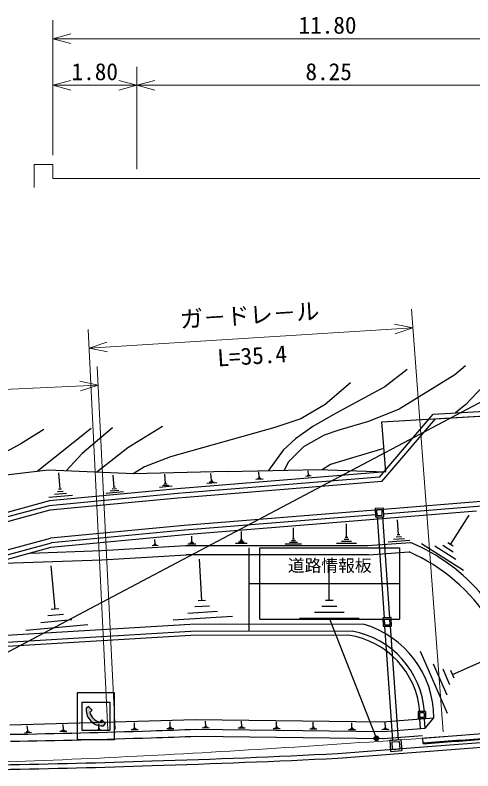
# Model space of a CAD drawing. Units: millimetres, scale not verified, with parts at other scales. Extents: x -1553829 to 1976667, y 20000 to 3795123.
# Drawn here: x 295940 to 345108, y 276320 to 357544 of the extents above; entities that cross this region are included whole.
import ezdxf
from ezdxf.enums import TextEntityAlignment as Align

# ---------------------------------------------------------------- set-up
doc = ezdxf.new("R2010")
doc.units = ezdxf.units.MM
doc.header["$LTSCALE"] = 1000
doc.header["$PDMODE"] = 32
doc.header["$PDSIZE"] = 500
doc.linetypes.add('CHAIN', pattern=[18.5, 12, -1.5, 3.5, -1.5])
for name, color, linetype, lineweight in [('M-BGD', 7, 'Continuous', 25), ('M-BMK', 2, 'CHAIN', 13), ('M-STR-HTXT', 7, 'Continuous', 13), ('M-STR-STRC', 7, 'Continuous', 25)]:
    doc.layers.add(name, color=color, linetype=linetype, lineweight=lineweight)
doc.styles.add('@ＭＳ ゴシック', font='')
doc.styles.add('ＭＳ ゴシック', font='')
doc.styles.get('@ＭＳ ゴシック').set_extended_font_data('@MS Gothic')
doc.styles.get('ＭＳ ゴシック').set_extended_font_data('MS Gothic')

msp = doc.modelspace()

# ---------------------------------------------------------------- hatches: boundary and pattern name
at = {"layer": 'M-BGD'}
for points in [[(304232, 281517), (305087, 281543), (305070, 281546), (305045, 281552), (305020, 281558), (304996, 281564), (304972, 281571), (304947, 281579), (304923, 281587), (304899, 281595), (304875, 281603), (304852, 281612), (304828, 281622), (304805, 281632), (304782, 281642), (304759, 281653), (304736, 281664), (304713, 281675), (304691, 281687), (304668, 281699), (304646, 281712), (304625, 281725), (304603, 281739), (304582, 281752), (304561, 281766), (304540, 281781), (304519, 281796), (304499, 281811), (304479, 281827), (304459, 281843), (304440, 281859), (304421, 281875), (304402, 281892), (304383, 281910), (304365, 281927), (304347, 281945), (304329, 281963), (304312, 281982), (304295, 282001), (304278, 282020), (304262, 282039), (304246, 282059), (304230, 282079), (304215, 282099), (304200, 282120), (304186, 282140), (304171, 282161), (304158, 282183), (304144, 282204), (304131, 282226), (304118, 282248), (304106, 282270), (304094, 282292), (304082, 282315), (304071, 282338), (304060, 282361), (304050, 282384), (304040, 282407), (304031, 282431), (304021, 282454), (304013, 282478), (304004, 282502), (303997, 282526), (303989, 282550), (303982, 282575), (303975, 282599), (303969, 282624), (303964, 282649), (303958, 282673), (304038, 282673), (304208, 282843), (303812, 283239), (303586, 283013), (303586, 282933), (303584, 282904), (303583, 282874), (303583, 282845), (303583, 282816), (303584, 282787), (303585, 282758), (303587, 282728), (303589, 282699), (303592, 282670), (303595, 282641), (303599, 282612), (303603, 282583), (303608, 282554), (303613, 282526), (303619, 282497), (303625, 282469), (303632, 282440), (303639, 282412), (303647, 282384), (303655, 282356), (303664, 282328), (303673, 282300), (303682, 282272), (303693, 282245), (303703, 282218), (303714, 282191), (303726, 282164), (303738, 282137), (303750, 282111), (303763, 282085), (303777, 282059), (303791, 282033), (303805, 282008), (303820, 281983), (303835, 281958), (303851, 281933), (303867, 281909), (303883, 281884), (303900, 281861), (303917, 281837), (303935, 281814), (303953, 281791), (303972, 281768), (303991, 281746), (304010, 281724), (304030, 281703), (304050, 281681), (304070, 281660), (304091, 281640), (304112, 281620), (304133, 281600), (304155, 281580), (304177, 281561), (304200, 281543), (304223, 281525)], [(304232, 281517), (305496, 281555), (305655, 281396), (305429, 281169), (304941, 281197)], [(304232, 281517), (304941, 281197), (304799, 281230), (304690, 281265), (304575, 281311), (304451, 281372), (304339, 281440)], [(304941, 281197), (305429, 281169), (305340, 281169), (305277, 281167), (305211, 281167), (305151, 281170), (305084, 281175), (305005, 281186)], [(305496, 281555), (305259, 281792), (305090, 281622), (305090, 281542), (305090, 281543)]]:
    msp.add_hatch(color=256, dxfattribs=at).paths.add_polyline_path(points)

# ---------------------------------------------------------------- linework, layer by layer
for p, q in [((340847, 314658), (354095, 315423)), ((335080, 307902), (340847, 314658)), ((335323, 313840), (354124, 314923)), ((341089, 314172), (353921, 314912)), ((335748, 308458), (335323, 313841)), ((335326, 307420), (341089, 314172)), ((304105, 313134), (298306, 308504)), ((318699, 308501), (328483, 308701)), ((328483, 308701), (335748, 308458)), ((299486, 308641), (289521, 307482)), ((308705, 308249), (299486, 308641)), ((300772, 306581), (300619, 308354)), ((306584, 306790), (306469, 308111)), ((318699, 308501), (308705, 308249)), ((312085, 307247), (312003, 308191)), ((335748, 308458), (313790, 306668)), ((335080, 307902), (313831, 306170)), ((317039, 307549), (316975, 308286)), ((322213, 307897), (322113, 307888)), ((322163, 307893), (322115, 308454)), ((327748, 308013), (327177, 307964)), ((327601, 308058), (327315, 308033)), ((327524, 308109), (327382, 308097)), ((327484, 308163), (327412, 308157)), ((327448, 308160), (327413, 308559)), ((312265, 307127), (311928, 307097)), ((312169, 307254), (312001, 307240)), ((335326, 307420), (313871, 305671)), ((317593, 307279), (316540, 307188)), ((317321, 307361), (316794, 307316)), ((317180, 307455), (316917, 307432)), ((317105, 307555), (316973, 307543)), ((322585, 307687), (321783, 307618)), ((322378, 307750), (321977, 307715)), ((322271, 307821), (322070, 307804)), ((313725, 306662), (299650, 305331)), ((301111, 306355), (300478, 306300)), ((300931, 306594), (300614, 306567)), ((307577, 306305), (305689, 306142)), ((307088, 306453), (306145, 306372)), ((306836, 306622), (306364, 306581)), ((306702, 306800), (306466, 306780)), ((312794, 306901), (311446, 306784)), ((312446, 307006), (311771, 306948)), ((302104, 305931), (299572, 305711)), ((313773, 306165), (299584, 304823)), ((313820, 305667), (299674, 304329)), ((301449, 306129), (300183, 306019)), ((299584, 304823), (289587, 302119)), ((299650, 305331), (289684, 302635)), ((346011, 305281), (335503, 304424)), ((346054, 304783), (335521, 303924)), ((299674, 304329), (289717, 301636)), ((334605, 304351), (314115, 302681)), ((334623, 303851), (314156, 302183)), ((345493, 304235), (314196, 301685)), ((342715, 300650), (344723, 303798)), ((334810, 303615), (335562, 292759)), ((335410, 303637), (336162, 292781)), ((337135, 301686), (337011, 303312)), ((314102, 302680), (299743, 301322)), ((314149, 302182), (299832, 300829)), ((325834, 301212), (325835, 302440)), ((331532, 301396), (331533, 302879)), ((314196, 301685), (299766, 300320)), ((314911, 300961), (314912, 301563)), ((320240, 301140), (320240, 302035)), ((331665, 301396), (331400, 301396)), ((337443, 301476), (336863, 301432)), ((337280, 301697), (336990, 301675)), ((289818, 298638), (299743, 301322)), ((289924, 298148), (299832, 300829)), ((311305, 300540), (310654, 300505)), ((311138, 300596), (310813, 300579)), ((311053, 300657), (310891, 300648)), ((311009, 300720), (310928, 300716)), ((310969, 300718), (310944, 301174)), ((314257, 300533), (333831, 300526)), ((315341, 300702), (314481, 300703)), ((315126, 300789), (314696, 300789)), ((315019, 300875), (314804, 300875)), ((314965, 300961), (314858, 300961)), ((320879, 300755), (319600, 300756)), ((320559, 300884), (319920, 300884)), ((320399, 301012), (320080, 301012)), ((320320, 301140), (320160, 301140)), ((326711, 300686), (324957, 300687)), ((326273, 300861), (325396, 300862)), ((326053, 301037), (325615, 301037)), ((325944, 301212), (325725, 301213)), ((332591, 300759), (330472, 300761)), ((332061, 300972), (331002, 300972)), ((331797, 301184), (331267, 301184)), ((333831, 300526), (338425, 300877)), ((338350, 301078), (336027, 300901)), ((337751, 301266), (336590, 301177)), ((344103, 297866), (339605, 300735)), ((342990, 299841), (341866, 300558)), ((342996, 300470), (342434, 300829)), ((299766, 300320), (289852, 297638)), ((333912, 299530), (338256, 299861)), ((343265, 299033), (341016, 300467)), ((333912, 299530), (314317, 299534)), ((315997, 294619), (315730, 299082)), ((329688, 294630), (329680, 299122)), ((300232, 293709), (299794, 298348)), ((316395, 294643), (315599, 294595)), ((330089, 294630), (329287, 294629)), ((300646, 293748), (299818, 293669)), ((317667, 293439), (314479, 293249)), ((316832, 294029), (315238, 293934)), ((331294, 293349), (328086, 293344)), ((330491, 293990), (328887, 293987)), ((302014, 292540), (298701, 292226)), ((301123, 293124), (299466, 292968)), ((319299, 292897), (312924, 292516)), ((332900, 292710), (326483, 292699)), ((314734, 292060), (295006, 290878)), ((303734, 292034), (297106, 291407)), ((333319, 292095), (314803, 292062)), ((335624, 291861), (336470, 279635)), ((336224, 291882), (337068, 279683)), ((314779, 291311), (295050, 290129)), ((314805, 290872), (295077, 289690)), ((332155, 291343), (314804, 291312)), ((331759, 290903), (314805, 290872)), ((342394, 282483), (339468, 289152)), ((342931, 286695), (347600, 288743)), ((342329, 284442), (340866, 287777)), ((342630, 285569), (341899, 287236)), ((343114, 286278), (342749, 287112)), ((302620, 284704), (302620, 279704)), ((303120, 283704), (306120, 283704)), ((303120, 283704), (303120, 280704)), ((306120, 283704), (306120, 280704)), ((340021, 282701), (339221, 282700)), ((339221, 282700), (339223, 281900)), ((340021, 282701), (340023, 281901)), ((295374, 281252), (315313, 281849)), ((315313, 281849), (335397, 281593)), ((335397, 281593), (340925, 282014)), ((340023, 281901), (339223, 281900)), ((339872, 282550), (339372, 282550)), ((339372, 282550), (339372, 282050)), ((339872, 282050), (339372, 282050)), ((339372, 281900), (339450, 280869)), ((339872, 282550), (339872, 282050)), ((339873, 281900), (339949, 280907)), ((339977, 280909), (340925, 282014)), ((297289, 280647), (297247, 281174)), ((301124, 280767), (301115, 281296)), ((304947, 280863), (304938, 281392)), ((308769, 280959), (308760, 281487)), ((312638, 281056), (312544, 281054)), ((312591, 281055), (312582, 281583)), ((316509, 281077), (316320, 281074)), ((316461, 281152), (316366, 281150)), ((316413, 281151), (316405, 281679)), ((320370, 281055), (320182, 281051)), ((320322, 281129), (320227, 281128)), ((320275, 281128), (320266, 281657)), ((324070, 281076), (323975, 281074)), ((324023, 281075), (324014, 281603)), ((328010, 281038), (327915, 281036)), ((327963, 281037), (327954, 281565)), ((332120, 280960), (332111, 281488)), ((335711, 280975), (335702, 281503)), ((339731, 279838), (355684, 281074)), ((297683, 280451), (296931, 280391)), ((297489, 280512), (297113, 280482)), ((297389, 280579), (297201, 280564)), ((297336, 280651), (297242, 280643)), ((301505, 280547), (300751, 280535)), ((301315, 280620), (300938, 280613)), ((301220, 280694), (301031, 280690)), ((301171, 280768), (301077, 280767)), ((303120, 280704), (306120, 280704)), ((305328, 280643), (304573, 280630)), ((305138, 280715), (304760, 280709)), ((305042, 280789), (304853, 280786)), ((304994, 280864), (304899, 280862)), ((309150, 280739), (308395, 280726)), ((308960, 280811), (308583, 280805)), ((308864, 280885), (308676, 280882)), ((308816, 280960), (308722, 280958)), ((312972, 280835), (312218, 280822)), ((312782, 280907), (312405, 280901)), ((312687, 280981), (312498, 280978)), ((315373, 280794), (335430, 280563)), ((316795, 280931), (316040, 280918)), ((316605, 281003), (316227, 280997)), ((320656, 280908), (319901, 280896)), ((320466, 280981), (320088, 280974)), ((324404, 280855), (323649, 280842)), ((324214, 280927), (323836, 280921)), ((324118, 281001), (323930, 280998)), ((328344, 280817), (327589, 280804)), ((328154, 280889), (327776, 280883)), ((328058, 280963), (327870, 280960)), ((332501, 280740), (331747, 280727)), ((332312, 280812), (331934, 280806)), ((332216, 280886), (332027, 280883)), ((332167, 280961), (332073, 280959)), ((336093, 280754), (335338, 280742)), ((335430, 280563), (339977, 280909)), ((335903, 280827), (335525, 280820)), ((335807, 280901), (335618, 280898)), ((335759, 280975), (335664, 280974)), ((315415, 280045), (335455, 279812)), ((335455, 279812), (339706, 280136)), ((336176, 279612), (337372, 279707)), ((336176, 279612), (336271, 278416)), ((336391, 279429), (337189, 279492)), ((336391, 279429), (336455, 278631)), ((337189, 279492), (337252, 278694)), ((337372, 279707), (337467, 278511)), ((339781, 279246), (339731, 279838)), ((330555, 278185), (339811, 278891)), ((336455, 278631), (337252, 278694)), ((336271, 278416), (337467, 278511))]:
    msp.add_line(p, q, dxfattribs=at)
for points in [[(349097, 320143), (347764, 319255), (346248, 317684), (344357, 315702), (343257, 314797)], [(338058, 319441), (335662, 317609), (330366, 314740), (327917, 313340), (326042, 312020), (324740, 310778), (323172, 308592)], [(344323, 319867), (343178, 318887), (337181, 315180), (333879, 313872), (330700, 312938), (329125, 312412), (326928, 311130), (325319, 309522), (324823, 308626)], [(331956, 318022), (329239, 315708), (326622, 314163), (323836, 313207), (312644, 310054), (309822, 308989), (308619, 308252)], [(299029, 313006), (296562, 311461), (294004, 310096), (291295, 308967), (288071, 307516)], [(306412, 313192), (306391, 313180), (303130, 310445), (301431, 308559)], [(311770, 313327), (308056, 311035), (304722, 308418)], [(335549, 310979), (331833, 309861), (329825, 309237), (328915, 308686)], [(297595, 299733), (305206, 299989), (314261, 300533)], [(294743, 298636), (305253, 298990), (314317, 299534)], [(302620, 279704), (306620, 279704), (306620, 284704), (302620, 284704)], [(303958, 282673), (304038, 282673), (304208, 282843), (303812, 283239), (303586, 283013), (303586, 282933)], [(339811, 278891), (360529, 280471), (390470, 283057)], [(330588, 277686), (360571, 279973), (390513, 282559)], [(305349, 281169), (305429, 281169), (305655, 281396), (305259, 281792), (305090, 281622), (305090, 281542)]]:
    msp.add_lwpolyline(points, dxfattribs=at)
for points in [[(334631, 303609), (335531, 303641), (335499, 304540), (334599, 304508)], [(334776, 303764), (335376, 303785), (335354, 304385), (334755, 304364)], [(335468, 291855), (336367, 291887), (336335, 292787), (335436, 292755)], [(335613, 292010), (336212, 292032), (336191, 292632), (335591, 292610)]]:
    msp.add_lwpolyline(points, close=True, dxfattribs=at)
for centre, radius, start, end in [((211419, 2029875), 1765248, 274.21554, 274.21554), ((330425, 282002), 20500, 39.83707, 67.03214), ((330425, 282002), 19500, 31.99598, 66.32552), ((330425, 282002), 10500, 0.06739, 74.00317), ((330425, 282002), 9000, 4.44718, 81.47731), ((330425, 282002), 9500, 4.21712, 79.51329), ((305257, 282841), 1674, 176.84068, 273.15932), ((305382, 282966), 1453, 191.60151, 258.39849), ((158011, 2722222), 2449639, 274.25525, 274.92973), ((279725, 1197514), 917400, 270.98035, 271.92453), ((274701, 1418709), 1138642, 271.80343, 272.04703), ((279725, 1197514), 918150, 270.98176, 271.92448), ((274701, 1418709), 1139392, 271.80347, 272.04781), ((211534, 2028502), 1753951, 274.19317, 274.41616), ((274701, 1418709), 1141892, 271.80382, 272.80415), ((279725, 1197514), 920650, 269.9074, 271.92406), ((274701, 1418709), 1142392, 271.80382, 272.80415), ((279725, 1197514), 921150, 269.90738, 271.92406)]:
    msp.add_arc(centre, radius, start, end, dxfattribs=at)
at = {"layer": 'M-BMK'}
for points in [[(350433, 280655), (348937, 280538), (347941, 280460), (346944, 280382), (345946, 280305), (344949, 280229), (343952, 280153), (342955, 280077), (341958, 280003), (340961, 279928), (339963, 279854), (338966, 279781), (337969, 279708), (336971, 279636), (335974, 279565), (334976, 279494), (333979, 279424), (332981, 279354), (331984, 279285), (330487, 279182)], [(330487, 279182), (328991, 279082), (327993, 279015), (326995, 278950), (325997, 278885), (324999, 278821), (324001, 278757), (323003, 278694), (322005, 278632), (321007, 278571), (320009, 278510), (319011, 278451), (318012, 278392), (317014, 278334), (316016, 278276), (315017, 278220), (314019, 278164), (313020, 278110), (312022, 278056), (310524, 277976)], [(310524, 277976), (309026, 277899), (308027, 277849), (307028, 277799), (306030, 277751), (305031, 277703), (304032, 277657), (303033, 277611), (302034, 277566), (301035, 277522), (300036, 277480), (299037, 277438), (298037, 277397), (297038, 277358), (296039, 277319), (295040, 277281), (294040, 277245), (293041, 277209), (292041, 277175), (290542, 277125)]]:
    msp.add_lwpolyline(points, dxfattribs=at)
at = {"layer": 'M-STR-HTXT'}
for p, q in [((300000, 342500), (300000, 357000)), ((301932, 355518), (300000, 355000)), ((300000, 355000), (359000, 355000)), ((300000, 355000), (301932, 354482)), ((309000, 341000), (309000, 352000)), ((301932, 350518), (300000, 350000)), ((309000, 350000), (307068, 350518)), ((310932, 350518), (309000, 350000)), ((300000, 350000), (309000, 350000)), ((300000, 350000), (301932, 349482)), ((307068, 349482), (309000, 350000)), ((309000, 350000), (350250, 350000)), ((309000, 350000), (310932, 349482)), ((298000, 341500), (300000, 341500)), ((298000, 341500), (298000, 339000)), ((300000, 340000), (300000, 341500)), ((300000, 340000), (309000, 340000)), ((309000, 340000), (350250, 340000)), ((338508, 325926), (341921, 280500)), ((338658, 323932), (336698, 324327)), ((305885, 280736), (303795, 323750)), ((303892, 321753), (338658, 323932)), ((336762, 323294), (338658, 323932)), ((305788, 322390), (303892, 321753)), ((303892, 321753), (305853, 321357)), ((306682, 280760), (304750, 319782)), ((304849, 317785), (302892, 318198)), ((302947, 317164), (304849, 317785))]:
    msp.add_line(p, q, dxfattribs=at)
msp.add_arc((264128, 1076693), 760000, 261.80087, 273.07136, dxfattribs=at)
at = {"layer": 'M-STR-STRC'}
for p, q in [((279452, 280800), (360784, 323815)), ((321073, 291385), (321073, 300309)), ((322236, 292635), (322236, 300309)), ((322236, 300309), (337236, 300309)), ((337236, 300309), (337236, 292635)), ((321073, 296472), (322236, 296472)), ((322236, 296472), (337236, 296472)), ((322236, 292635), (337236, 292635)), ((334753, 279820), (329736, 292635))]:
    msp.add_line(p, q, dxfattribs=at)
for radius in [150, 120, 90, 60, 30]:
    msp.add_circle((334753, 279820), radius, dxfattribs=at)
msp.add_point((334753, 279820), dxfattribs=at)

# ---------------------------------------------------------------- texts
at = {"layer": 'M-STR-HTXT', "style": 'ＭＳ ゴシック'}
for s, p in [('11.80', (326375, 355000)), ('1.80', (302000, 350000)), ('8.25', (327125, 350000))]:
    msp.add_text(s, height=1833, dxfattribs=at).set_placement(p, align=Align.BOTTOM_LEFT)
msp.add_text('ガ－ドレ－ル', height=1833, rotation=3.586, dxfattribs=at).set_placement((321213, 323840), align=Align.BOTTOM_CENTER)
at = {"layer": 'M-STR-HTXT', "style": '@ＭＳ ゴシック'}
msp.add_text('L=35.4', height=1833, rotation=3.586, dxfattribs=at).set_placement((321338, 321844), align=Align.TOP_CENTER)
at = {"layer": 'M-STR-STRC', "style": 'ＭＳ ゴシック'}
msp.add_text('道路情報板', height=1320, dxfattribs=at).set_placement((329736, 298390), align=Align.MIDDLE_CENTER)

doc.saveas('drawing.dxf')
